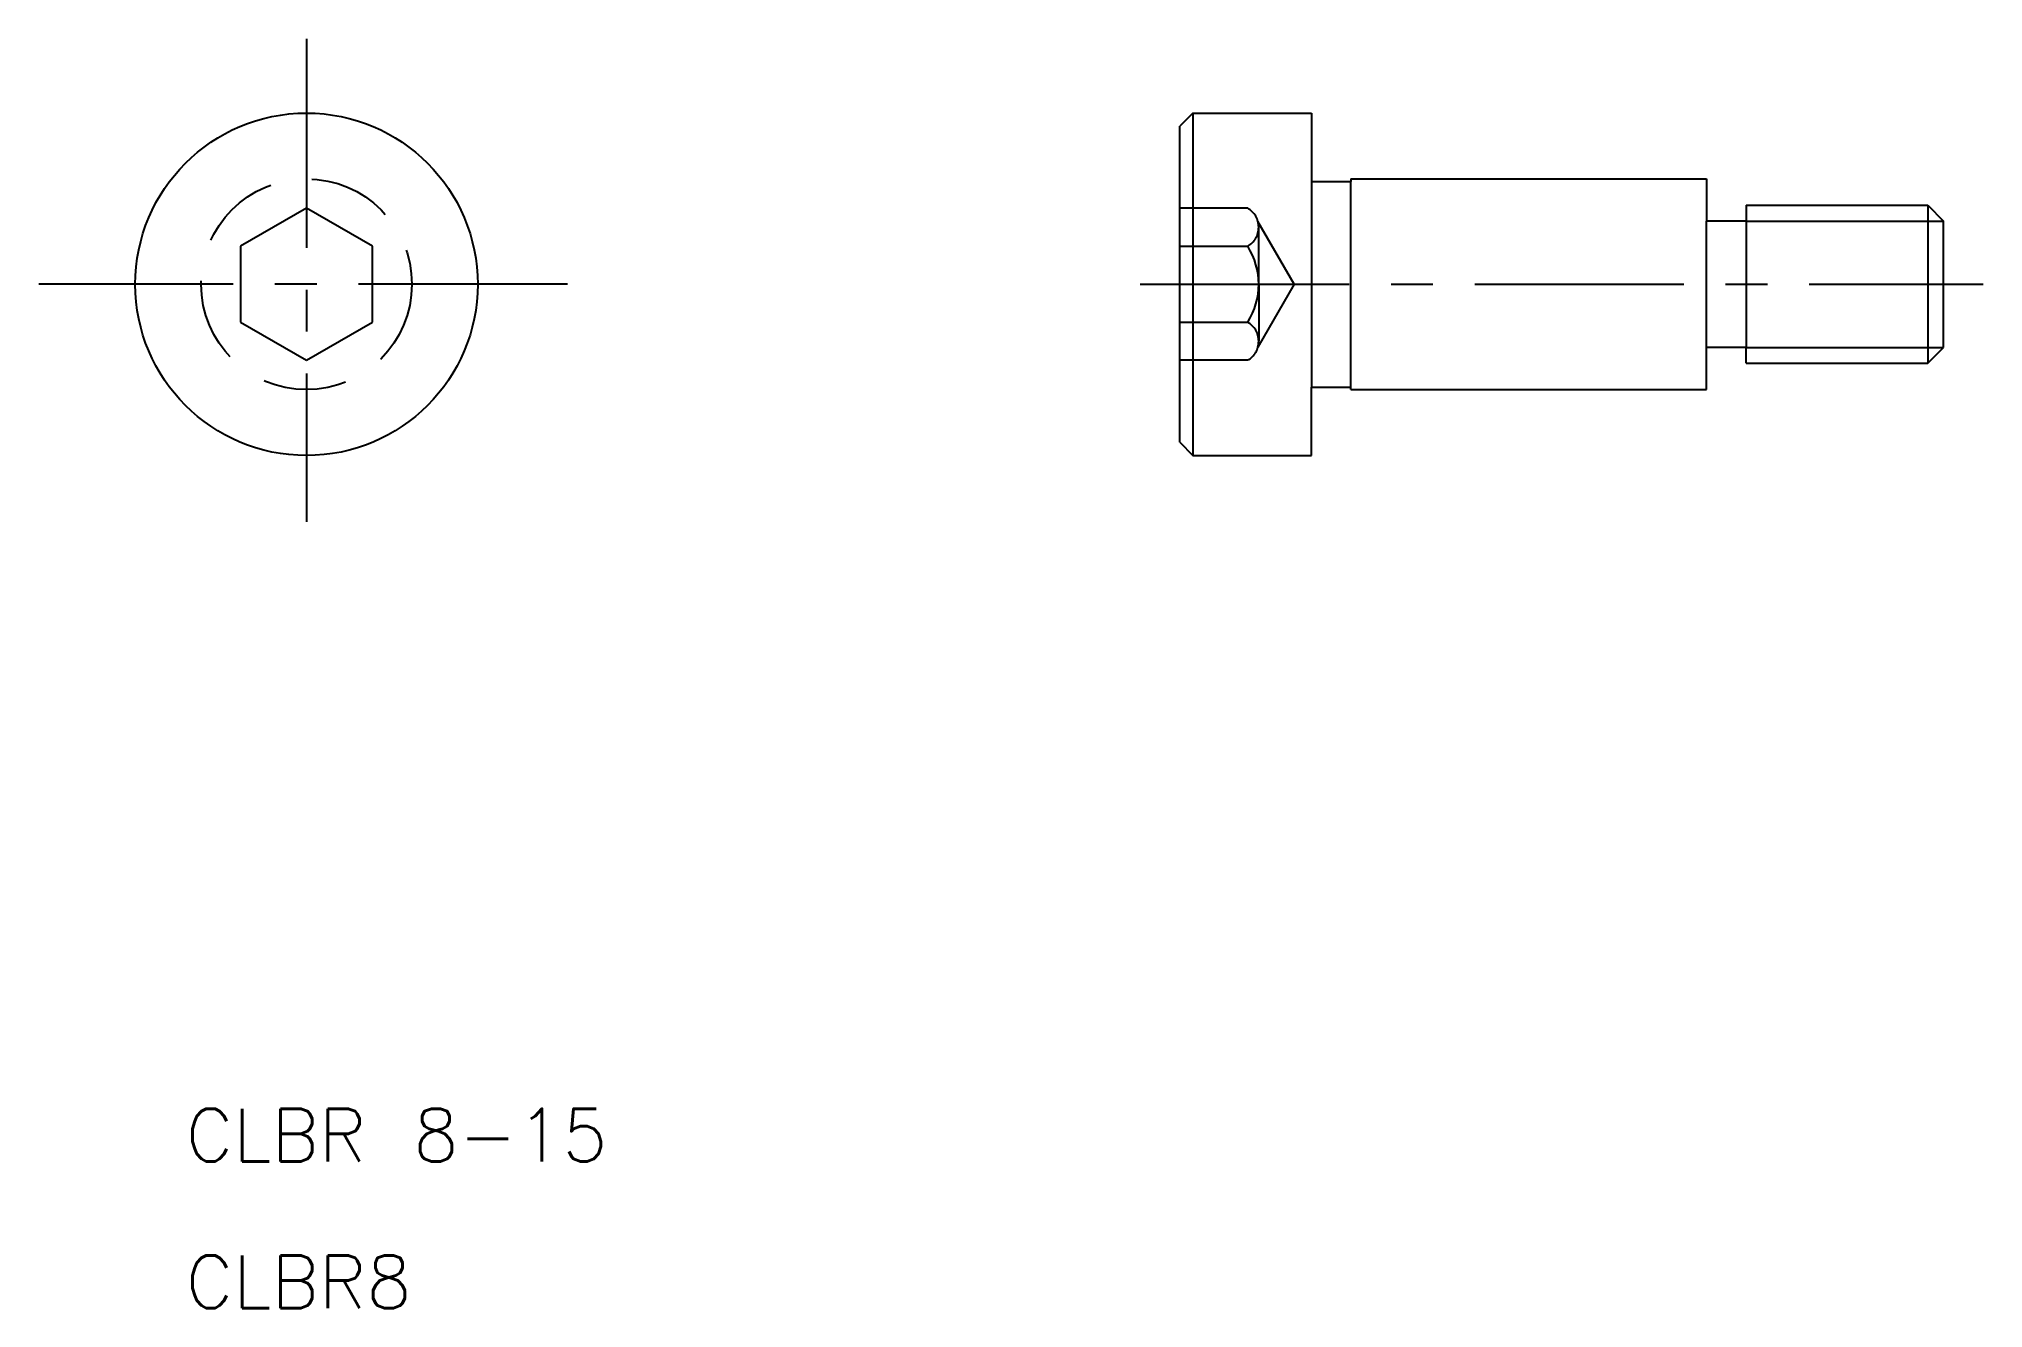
# Model space of a CAD drawing. Extents: x -2 to 72, y -147 to 0.
# Drawn here: x -1.8 to 72, y -146.8 to -98.6 of the extents above; entities outside this region: 1.
import ezdxf

# ---------------------------------------------------------------- set-up
doc = ezdxf.new("R2010")
doc.units = 0
doc.header["$LTSCALE"] = 0.25
doc.linetypes.add('CENTER', pattern=[50.8, 31.75, -6.35, 6.35, -6.35])
doc.linetypes.add('DASHED', pattern=[19.05, 12.7, -6.35])
doc.layers.get('0').update_dxf_attribs({"linetype": 'CONTINUOUS'})
doc.layers.add('CENTER', color=1, linetype='CENTER')
doc.styles.get("Standard").update_dxf_attribs({"font": 'txt.shx'})

msp = doc.modelspace()

# ---------------------------------------------------------------- linework, layer by layer
for p, q in [((42.046, -101.442), (41.546, -101.942)), ((42.046, -101.442), (46.546, -101.442)), ((42.046, -101.442), (42.046, -114.442)), ((46.546, -101.442), (46.546, -104.042)), ((41.546, -113.942), (41.546, -101.942)), ((46.546, -104.042), (46.546, -111.842)), ((46.546, -104.042), (48.046, -104.042)), ((48.046, -103.942), (61.546, -103.942)), ((48.046, -103.942), (48.046, -104.042)), ((48.046, -111.842), (48.046, -104.042)), ((61.546, -103.942), (61.546, -105.542)), ((8.398, -105.055), (5.898, -106.499)), ((10.898, -106.499), (8.398, -105.055)), ((61.546, -110.342), (61.546, -105.542)), ((63.046, -105.542), (61.546, -105.542)), ((63.046, -104.942), (69.946, -104.942)), ((63.046, -104.942), (63.046, -105.542)), ((63.046, -105.542), (63.046, -110.342)), ((69.946, -104.942), (69.946, -110.942)), ((69.946, -104.942), (70.546, -105.542)), ((70.546, -110.342), (70.546, -105.542)), ((5.898, -106.499), (5.898, -109.386)), ((10.898, -109.386), (10.898, -106.499)), ((5.898, -109.386), (8.398, -110.829)), ((8.398, -110.829), (10.898, -109.386)), ((61.546, -111.942), (61.546, -110.342)), ((63.046, -110.342), (61.546, -110.342)), ((63.046, -110.942), (63.046, -110.342)), ((69.946, -110.942), (70.546, -110.342)), ((63.046, -110.942), (69.946, -110.942)), ((46.546, -114.442), (46.546, -111.842)), ((46.546, -111.842), (48.046, -111.842)), ((48.046, -111.942), (48.046, -111.842)), ((48.046, -111.942), (61.546, -111.942)), ((41.546, -113.942), (42.046, -114.442)), ((42.046, -114.442), (46.546, -114.442))]:
    msp.add_line(p, q)
at = {"color": 3, "linetype": 'DASHED'}
for p, q in [((44.13, -105.055), (41.546, -105.055)), ((45.895, -107.942), (44.516, -105.555)), ((44.546, -107.942), (44.546, -105.777)), ((41.546, -106.499), (44.13, -106.499)), ((45.895, -107.942), (44.516, -110.33)), ((44.546, -107.942), (44.546, -110.107)), ((41.546, -109.386), (44.13, -109.386)), ((44.13, -110.829), (41.546, -110.829))]:
    msp.add_line(p, q, dxfattribs=at)
at = {"color": 3}
for p, q in [((63.046, -105.542), (70.546, -105.542)), ((63.046, -110.342), (70.546, -110.342))]:
    msp.add_line(p, q, dxfattribs=at)
msp.add_circle((8.398, -107.942), 6.5)
at = {"color": 3, "linetype": 'DASHED'}
msp.add_circle((8.398, -107.942), 4, dxfattribs=at)
for centre, radius, start, end in [((43.713, -105.777), 0.833, 299.98083, 60.01917), ((41.839, -107.942), 2.707, 327.78397, 32.21603), ((43.713, -110.107), 0.833, 299.98083, 60.01917)]:
    msp.add_arc(centre, radius, start, end, dxfattribs=at)
msp.add_point((0, 0))
at = {"layer": 'CENTER', "color": 1, "linetype": 'CENTER'}
for p, q in [((8.398, -98.626), (8.398, -116.963)), ((18.311, -107.942), (-1.761, -107.942)), ((40.046, -107.942), (72.046, -107.942))]:
    msp.add_line(p, q, dxfattribs=at)

# ---------------------------------------------------------------- texts
for s, p in [('CLBR 8-15', (3.812, -141.241)), ('CLBR8', (3.812, -146.809))]:
    msp.add_text(s, height=2).set_placement(p)

doc.saveas('drawing.dxf')
